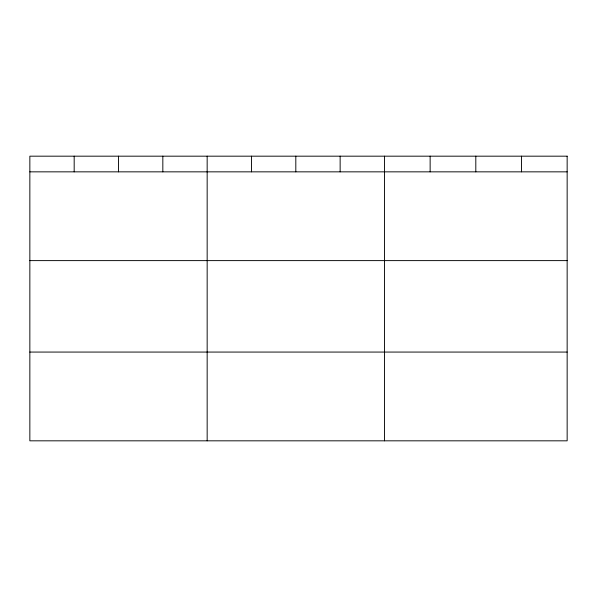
<?xml version="1.0" encoding="UTF-8"?>
<svg xmlns="http://www.w3.org/2000/svg" width="597" height="597" viewBox="0 0 597 597"><rect width="100%" height="100%" fill="white"/><g stroke="black" fill="none" stroke-linecap="round" stroke-linejoin="round"><path stroke-width="0.9" d="M29.85 171.846L567.15 171.846M29.85 260.613L567.15 260.613M29.85 352.066L567.15 352.066M521.479 156.175L521.479 171.846M475.809 156.175L475.809 171.846M430.138 156.175L430.138 171.846M384.468 156.175L384.468 440.825M340.141 156.175L340.141 171.846M295.813 156.175L295.813 171.846M251.486 156.175L251.486 171.846M207.159 156.175L207.159 440.825M162.832 156.175L162.832 171.846M118.505 156.175L118.505 171.846M74.177 156.175L74.177 171.846M567.15 156.175L29.85 156.175L29.85 440.825L567.15 440.825L567.15 156.175"/></g></svg>
